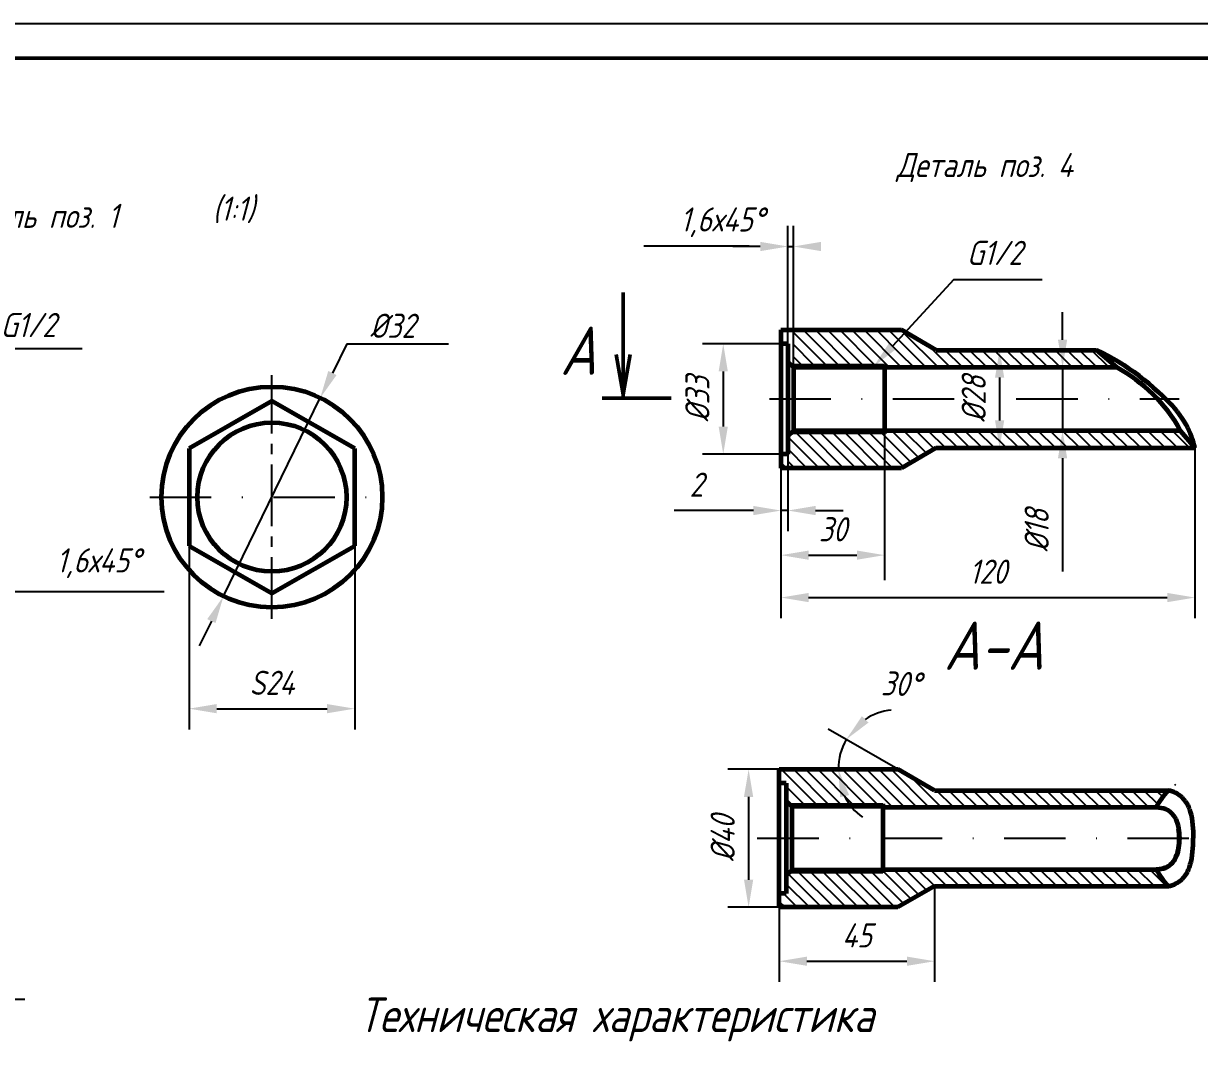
# Model space of a CAD drawing. Header units: inches. Extents: x 5120 to 5750, y -3370 to -3068.
# Drawn here: x 5362.7 to 5533.1, y -3215.3 to -3067.7 of the extents above; entities that cross this region are included whole.
import ezdxf

# ---------------------------------------------------------------- set-up
doc = ezdxf.new("R2010")
doc.units = ezdxf.units.IN
doc.header["$LTSCALE"] = 0.7
doc.header["$MEASUREMENT"] = 0
doc.linetypes.add('CENTER2_per1_scale0.671916', pattern=[32, 12.8, -2.133333333333333, 2.133333333333333, -2.133333333333333, 12.8])
doc.linetypes.add('DASHDOT', pattern=[25.4, 12.7, -6.35, 0, -6.35])
doc.styles.get("Standard").update_dxf_attribs({"font": 'romand.shx', "width": 0.8, "oblique": 15, "height": 3.5})
doc.dimstyles.get("Standard").update_dxf_attribs({"dimtxt": 3.5, "dimasz": 4, "dimexe": 3, "dimexo": 0, "dimgap": 2, "dimtad": 1, "dimdsep": 46, "dimtxsty": 'Standard', "dimcen": 0.09, "dimaunit": 1, "dimadec": 3, "dimazin": 0, "dimtfac": 1, "dimtmove": 0, "dimatfit": 3, "dimfxl": 0.18, "dimtolj": 1, "dimtzin": 0, "dimlwd": 25, "dimlwe": 25, "dimarcsym": 0})
pattern_1 = [(135, (-0.2498199512174324, -6.490113028736232), (-0.8838834764831844, -0.8838834764831843), [])]
pattern_2 = [(135, (0, 0), (-0.8838834764831844, -0.8838834764831843), [])]

# ---------------------------------------------------------------- blocks, each defined once
blk = doc.blocks.new('*D178')
at = {"color": 0, "lineweight": 25, "transparency": 16777216}
for p, q in [((5354.522550851855, -3125.872015975729), (5354.522550851855, -3153.036496593097)), ((5356.022550851855, -3127.372015975729), (5356.022550851855, -3153.036496593097)), ((5350.522550851855, -3150.036496593097), (5346.522550851855, -3150.036496593097)), ((5354.522550851855, -3150.036496593097), (5356.022550851855, -3150.036496593097)), ((5360.022550851855, -3150.036496593097), (5383.093706358697, -3150.036496593097))]:
    blk.add_line(p, q, dxfattribs=at)
for points in [[(5350.522550851855, -3149.36982992643), (5350.522550851855, -3150.703163259763), (5354.522550851855, -3150.036496593097)], [(5360.022550851855, -3149.36982992643), (5360.022550851855, -3150.703163259763), (5356.022550851855, -3150.036496593097)]]:
    blk.add_solid(points, dxfattribs=at)
at = {"layer": 'DEFPOINTS', "color": 0, "lineweight": 25, "transparency": 16777216}
for p in [(5354.522550851855, -3125.872015975729), (5356.022550851855, -3127.372015975729), (5356.022550851855, -3150.036496593097)]:
    blk.add_point(p, dxfattribs=at)
at = {"color": 0, "lineweight": 25, "transparency": 16777216, "insert": (5373.558128605277, -3145.953163259763), "char_height": 3.5, "attachment_point": 5}
blk.add_mtext('\\A1;1,6х45%%D', dxfattribs=at)
blk = doc.blocks.new('*D179')
at = {"color": 0, "lineweight": 25, "transparency": 16777216}
for p, q in [((5386.692337767689, -3143.42654643494), (5386.692337767689, -3170.033181790701)), ((5410.692337767689, -3143.42654643494), (5410.692337767689, -3170.033181790701)), ((5390.692337767689, -3167.033181790701), (5406.692337767689, -3167.033181790701))]:
    blk.add_line(p, q, dxfattribs=at)
for points in [[(5390.692337767689, -3166.366515124034), (5390.692337767689, -3167.699848457367), (5386.692337767689, -3167.033181790701)], [(5406.692337767689, -3166.366515124034), (5406.692337767689, -3167.699848457367), (5410.692337767689, -3167.033181790701)]]:
    blk.add_solid(points, dxfattribs=at)
at = {"layer": 'DEFPOINTS', "color": 0, "lineweight": 25, "transparency": 16777216}
for p in [(5386.692337767689, -3143.42654643494), (5410.692337767689, -3143.42654643494), (5410.692337767689, -3167.033181790701)]:
    blk.add_point(p, dxfattribs=at)
at = {"color": 0, "lineweight": 25, "transparency": 16777216, "insert": (5398.692337767689, -3163.283181790701), "char_height": 3.5, "attachment_point": 5}
blk.add_mtext('\\A1;S24', dxfattribs=at)
blk = doc.blocks.new('*D180')
at = {"color": 0, "lineweight": 25, "transparency": 16777216}
for p, q in [((5472.451645824682, -3114.157856986013), (5461.086837303678, -3114.157856986013)), ((5464.086837303678, -3118.157856986013), (5464.086837303678, -3126.157856986013)), ((5472.451645824682, -3130.157856986013), (5461.086837303678, -3130.157856986013))]:
    blk.add_line(p, q, dxfattribs=at)
for points in [[(5463.420170637011, -3118.157856986013), (5464.753503970345, -3118.157856986013), (5464.086837303678, -3114.157856986013)], [(5463.420170637011, -3126.157856986013), (5464.753503970345, -3126.157856986013), (5464.086837303678, -3130.157856986013)]]:
    blk.add_solid(points, dxfattribs=at)
at = {"layer": 'DEFPOINTS', "color": 0, "lineweight": 25, "transparency": 16777216}
for p in [(5472.451645824682, -3114.157856986013), (5464.086837303678, -3130.157856986013), (5472.451645824682, -3130.157856986013)]:
    blk.add_point(p, dxfattribs=at)
at = {"color": 0, "lineweight": 25, "transparency": 16777216, "insert": (5460.336837303679, -3122.157856986013), "char_height": 3.5, "attachment_point": 5, "rotation": 90}
blk.add_mtext('\\A1;%%C33', dxfattribs=at)
blk = doc.blocks.new('*D181')
at = {"color": 0, "lineweight": 25, "transparency": 16777216}
for p, q in [((5472.451645824682, -3132.157856986013), (5472.451645824682, -3141.322376277428)), ((5473.451645824681, -3132.157856986013), (5473.451645824681, -3141.322376277428)), ((5468.451645824682, -3138.322376277428), (5456.959123112794, -3138.322376277428)), ((5473.451645824681, -3138.322376277428), (5472.451645824682, -3138.322376277428)), ((5477.451645824681, -3138.322376277428), (5481.451645824681, -3138.322376277428))]:
    blk.add_line(p, q, dxfattribs=at)
for points in [[(5468.451645824682, -3137.655709610762), (5468.451645824682, -3138.989042944095), (5472.451645824682, -3138.322376277428)], [(5477.451645824681, -3137.655709610762), (5477.451645824681, -3138.989042944095), (5473.451645824681, -3138.322376277428)]]:
    blk.add_solid(points, dxfattribs=at)
at = {"layer": 'DEFPOINTS', "color": 0, "lineweight": 25, "transparency": 16777216}
for p in [(5472.451645824682, -3132.157856986013), (5473.451645824681, -3132.157856986013), (5473.451645824681, -3138.322376277428)]:
    blk.add_point(p, dxfattribs=at)
at = {"color": 0, "lineweight": 25, "transparency": 16777216, "insert": (5460.205384468739, -3134.572376277428), "char_height": 3.5, "attachment_point": 5}
blk.add_mtext('\\A1;2', dxfattribs=at)
blk = doc.blocks.new('*D182')
at = {"color": 0, "lineweight": 25, "transparency": 16777216}
for p, q in [((5487.451645824681, -3127.157856986013), (5487.451645824681, -3147.786955367886)), ((5472.451645824682, -3130.157856986013), (5472.451645824682, -3147.786955367886)), ((5476.451645824682, -3144.786955367886), (5483.451645824681, -3144.786955367886))]:
    blk.add_line(p, q, dxfattribs=at)
for points in [[(5476.451645824682, -3144.120288701219), (5476.451645824682, -3145.453622034552), (5472.451645824682, -3144.786955367886)], [(5483.451645824681, -3144.120288701219), (5483.451645824681, -3145.453622034552), (5487.451645824681, -3144.786955367886)]]:
    blk.add_solid(points, dxfattribs=at)
at = {"layer": 'DEFPOINTS', "color": 0, "lineweight": 25, "transparency": 16777216}
for p in [(5487.451645824681, -3127.157856986013), (5472.451645824682, -3130.157856986013), (5487.451645824681, -3144.786955367886)]:
    blk.add_point(p, dxfattribs=at)
at = {"color": 0, "lineweight": 25, "transparency": 16777216, "insert": (5479.951645824682, -3141.036955367886), "char_height": 3.5, "attachment_point": 5}
blk.add_mtext('\\A1;30', dxfattribs=at)
blk = doc.blocks.new('*D185')
at = {"color": 0, "lineweight": 25, "transparency": 16777216}
for p, q in [((5513.246393857536, -3113.563806394038), (5513.246393857536, -3109.563806394038)), ((5518.54413938054, -3117.563806394038), (5510.246393857536, -3117.563806394038)), ((5513.246393857536, -3117.563806394038), (5513.246393857536, -3126.75190757799)), ((5518.54413938054, -3126.75190757799), (5510.246393857536, -3126.75190757799)), ((5513.246393857536, -3130.75190757799), (5513.246393857536, -3147.155434523841))]:
    blk.add_line(p, q, dxfattribs=at)
for points in [[(5512.579727190869, -3113.563806394038), (5513.913060524203, -3113.563806394038), (5513.246393857536, -3117.563806394038)], [(5512.579727190869, -3130.75190757799), (5513.913060524203, -3130.75190757799), (5513.246393857536, -3126.75190757799)]]:
    blk.add_solid(points, dxfattribs=at)
at = {"layer": 'DEFPOINTS', "color": 0, "lineweight": 25, "transparency": 16777216}
for p in [(5513.246393857536, -3117.563806394038), (5518.54413938054, -3117.563806394038), (5518.54413938054, -3126.75190757799)]:
    blk.add_point(p, dxfattribs=at)
at = {"color": 0, "lineweight": 25, "transparency": 16777216, "insert": (5509.496393857537, -3141.220177401861), "char_height": 3.5, "attachment_point": 5, "rotation": 90}
blk.add_mtext('\\A1;%%C18', dxfattribs=at)
blk = doc.blocks.new('*D200')
at = {"color": 0, "lineweight": 25, "transparency": 16777216}
for p, q in [((5494.701825873463, -3192.75629140366), (5494.701825873463, -3206.631845033112)), ((5472.201825873464, -3195.820476917055), (5472.201825873464, -3206.631845033112)), ((5476.201825873464, -3203.631845033112), (5490.701825873463, -3203.631845033112))]:
    blk.add_line(p, q, dxfattribs=at)
for points in [[(5476.201825873464, -3202.965178366445), (5476.201825873464, -3204.298511699778), (5472.201825873464, -3203.631845033112)], [(5490.701825873463, -3202.965178366445), (5490.701825873463, -3204.298511699778), (5494.701825873463, -3203.631845033112)]]:
    blk.add_solid(points, dxfattribs=at)
at = {"layer": 'DEFPOINTS', "color": 0, "lineweight": 25, "transparency": 16777216}
for p in [(5494.701825873463, -3192.75629140366), (5472.201825873464, -3195.820476917055), (5494.701825873463, -3203.631845033112)]:
    blk.add_point(p, dxfattribs=at)
at = {"color": 0, "lineweight": 25, "transparency": 16777216, "insert": (5483.451825873464, -3199.881845033112), "char_height": 3.5, "attachment_point": 5}
blk.add_mtext('\\A1;45', dxfattribs=at)
blk = doc.blocks.new('*D201')
at = {"color": 0, "lineweight": 25, "transparency": 16777216}
blk.add_line((5489.397633801484, -3175.820476917054), (5479.308732244604, -3169.995646887362), dxfattribs=at)
for start, end in [(96.52366724334854, 123.2618336216749), (150.0000000000012, 180.0000000000048), (206.7381663783311, 233.4763327566575)]:
    blk.add_arc((5489.397633801484, -3175.820476917054), 8.649660059383697, start, end, dxfattribs=at)
for points in [[(5485.138220071744, -3169.04566251725), (5484.168959648152, -3168.130068715919), (5481.906808455958, -3171.495646887362)], [(5481.024265056021, -3179.866228708044), (5482.321466106399, -3179.557931428341), (5480.7479737421, -3175.820476917055)]]:
    blk.add_solid(points, dxfattribs=at)
at = {"layer": 'DEFPOINTS', "color": 0, "lineweight": 25, "transparency": 16777216}
for p in [(5480.879381514083, -3174.318479210304), (5472.201825873464, -3175.820476917056), (5489.397633801484, -3175.820476917054), (5489.397633801484, -3175.820476917054), (5494.701825873463, -3178.882853637645)]:
    blk.add_point(p, dxfattribs=at)
at = {"color": 0, "lineweight": 25, "transparency": 16777216, "insert": (5489.818771516594, -3163.427970608273), "char_height": 3.5, "attachment_point": 5, "rotation": 358.0536518773639}
blk.add_mtext('\\A1;30%%D', dxfattribs=at)
blk = doc.blocks.new('*D202')
at = {"color": 0, "lineweight": 25, "transparency": 16777216}
for p, q in [((5472.201825873464, -3175.820476917055), (5464.756429320984, -3175.820476917055)), ((5467.756429320984, -3179.820476917055), (5467.756429320984, -3191.820476917055)), ((5472.201825873464, -3195.820476917055), (5464.756429320984, -3195.820476917055))]:
    blk.add_line(p, q, dxfattribs=at)
for points in [[(5467.089762654317, -3179.820476917055), (5468.423095987651, -3179.820476917055), (5467.756429320984, -3175.820476917055)], [(5467.089762654317, -3191.820476917055), (5468.423095987651, -3191.820476917055), (5467.756429320984, -3195.820476917055)]]:
    blk.add_solid(points, dxfattribs=at)
at = {"layer": 'DEFPOINTS', "color": 0, "lineweight": 25, "transparency": 16777216}
for p in [(5472.201825873464, -3175.820476917055), (5467.756429320984, -3195.820476917055), (5472.201825873464, -3195.820476917055)]:
    blk.add_point(p, dxfattribs=at)
at = {"color": 0, "lineweight": 25, "transparency": 16777216, "insert": (5464.006429320985, -3185.820476917054), "char_height": 3.5, "attachment_point": 5, "rotation": 90}
blk.add_mtext('\\A1;%%C40', dxfattribs=at)
blk = doc.blocks.new('*D203')
at = {"color": 0, "lineweight": 25, "transparency": 16777216}
for p, q in [((5532.418301678827, -3129.251907577989), (5532.418301678827, -3153.931710704171)), ((5472.451645824681, -3132.157856986013), (5472.451645824681, -3153.931710704171)), ((5476.451645824681, -3150.931710704171), (5528.418301678827, -3150.931710704171))]:
    blk.add_line(p, q, dxfattribs=at)
for points in [[(5476.451645824681, -3150.265044037504), (5476.451645824681, -3151.598377370837), (5472.451645824681, -3150.931710704171)], [(5528.418301678827, -3150.265044037504), (5528.418301678827, -3151.598377370837), (5532.418301678827, -3150.931710704171)]]:
    blk.add_solid(points, dxfattribs=at)
at = {"layer": 'DEFPOINTS', "color": 0, "lineweight": 25, "transparency": 16777216}
for p in [(5532.418301678827, -3129.251907577989), (5472.451645824681, -3132.157856986013), (5532.418301678827, -3150.931710704171)]:
    blk.add_point(p, dxfattribs=at)
at = {"color": 0, "lineweight": 25, "transparency": 16777216, "insert": (5502.434973751753, -3147.181710704171), "char_height": 3.5, "attachment_point": 5}
blk.add_mtext('\\A1;120', dxfattribs=at)

msp = doc.modelspace()

# ---------------------------------------------------------------- hatches: boundary and pattern name
at = {"lineweight": 25}
h = msp.add_hatch(dxfattribs=at)
h.set_pattern_fill('ANSI31', color=256, scale=10, angle=90)
h.set_pattern_definition(pattern_2)
h.paths.add_polyline_path([(5472.451645824681, -3132.157856986013), (5472.451645824681, -3112.157856986013), (5473.451645824681, -3112.157856986013), (5473.451645824681, -3100.060248938418), (5474.251645824682, -3100.060248938418), (5474.251645824682, -3112.157856986013), (5489.918393805755, -3112.157856986012), (5494.95164582468, -3115.063806394037), (5518.174208197596, -3115.063806394038, -0.08331705076529122), (5528.180128998302, -3122.157856986013), (5526.997304155444, -3122.157856986013, -0.06059633725839381), (5530.353680055764, -3126.75190757799), (5532.451645824681, -3129.251907577989), (5494.95164582468, -3129.25190757799), (5489.918393805755, -3132.157856986014)], flags=17)
h.paths.add_polyline_path([(5487.451645824681, -3127.157856986013), (5473.845696416657, -3127.157856986013), (5473.45164582468, -3127.551907577991), (5473.451645824681, -3116.763806394038), (5473.845696416657, -3117.157856986013), (5487.451645824681, -3117.157856986013)], flags=0)
h.paths.add_polyline_path([(5472.451645824681, -3132.157856986013), (5472.451645824681, -3112.157856986013), (5473.451645824681, -3112.157856986013), (5473.451645824681, -3100.060248938418), (5474.251645824682, -3100.060248938418), (5474.251645824682, -3112.157856986013), (5489.052368401974, -3112.157856986013), (5489.918393805755, -3112.157856986012), (5494.95164582468, -3115.063806394037), (5518.174208197596, -3115.063806394038, -0.08331705076529128), (5528.180128998302, -3122.157856986013), (5526.997304155444, -3122.157856986013, -0.06059633725839381), (5530.353680055764, -3126.75190757799), (5532.451645824681, -3129.251907577989), (5494.95164582468, -3129.25190757799), (5489.918393805755, -3132.157856986014)], flags=17)
h.paths.add_polyline_path([(5487.451645824681, -3127.157856986013), (5473.845696416657, -3127.157856986013), (5473.45164582468, -3127.551907577991), (5473.45164582468, -3130.157856986013), (5473.45164582468, -3132.157856986013), (5487.451645824681, -3132.157856986014)], flags=0)
h.paths.add_polyline_path([(5502.971837973591, -3127.194580772457), (5502.971837973591, -3118.244580772458), (5497.781467777586, -3116.853825270019), (5497.781467777586, -3125.803825270019)], flags=8)
h = msp.add_hatch(dxfattribs=at)
h.set_pattern_fill('ANSI31', color=256, scale=10, angle=90)
h.set_pattern_definition(pattern_2)
h.paths.add_polyline_path([(5489.778951644661, -3112.157856986012), (5474.251645824682, -3112.157856986013), (5474.251645824682, -3117.157856986013), (5487.451645824681, -3117.157856986013), (5487.451645824681, -3117.563806394038), (5489.778951644661, -3117.563806394038)])
h = msp.add_hatch(dxfattribs=at)
h.set_pattern_fill('ANSI31', color=256, scale=10, angle=90)
h.set_pattern_definition(pattern_2)
h.paths.add_polyline_path([(5518.174208197596, -3115.063806394038), (5501.126652875588, -3115.063806394038), (5494.95164582468, -3115.063806394037), (5490.465068720627, -3112.473479895272), (5489.778951644661, -3113.217247514872), (5489.778951644661, -3117.563806394038), (5521.063815113054, -3117.563806394039)])
h = msp.add_hatch(dxfattribs=at)
h.set_pattern_fill('ANSI31', color=256, scale=10, angle=90)
h.set_pattern_definition(pattern_2)
h.paths.add_polyline_path([(5487.451645824681, -3127.157856986013), (5473.845696416657, -3127.157856986013), (5473.45164582468, -3127.551907577991), (5473.45164582468, -3130.157856986013), (5473.45164582468, -3132.157856986013), (5487.451645824681, -3132.157856986014)])
h = msp.add_hatch(dxfattribs=at)
h.set_pattern_fill('ANSI31', color=256, scale=10, angle=90)
h.set_pattern_definition(pattern_2)
h.paths.add_polyline_path([(5489.778951644661, -3126.75190757799), (5487.451645824681, -3126.75190757799), (5487.451645824681, -3127.157856986013), (5487.451645824681, -3132.157856986014), (5489.778951644661, -3132.157856986014)])
h = msp.add_hatch(dxfattribs=at)
h.set_pattern_fill('ANSI31', color=256, scale=10, angle=90)
h.set_pattern_definition(pattern_2)
h.paths.add_polyline_path([(5530.24233009069, -3126.75190757799), (5489.778951644661, -3126.75190757799), (5489.778951644661, -3132.157856986014), (5489.918393805755, -3132.157856986014), (5494.95164582468, -3129.25190757799), (5530.24233009069, -3129.251907577989)])
h = msp.add_hatch(dxfattribs=at)
h.set_pattern_fill('ANSI31', color=256, scale=10, angle=90)
h.set_pattern_definition(pattern_2)
h.paths.add_polyline_path([(5530.353680055764, -3126.75190757799), (5530.24233009069, -3126.75190757799), (5530.24233009069, -3129.251907577989), (5532.415462573873, -3129.251907577989, 0.001008989051396344), (5532.399784007245, -3129.190107454504)])
h = msp.add_hatch(dxfattribs=at)
h.set_pattern_fill('ANSI31', color=256, scale=10, angle=90)
h.set_pattern_definition(pattern_1)
edge = h.paths.add_edge_path()
edge.add_ellipse((5543.696865542957, -3185.820476917056), major_axis=(18.03122292025699, 3.202988615714906e-14), ratio=0.7071067811865465, start_angle=147.0349523812003, end_angle=159.3326835064873, ccw=False)
edge.add_line((5528.56862154486, -3178.882853637645), (5494.701825873462, -3178.882853637644))
edge.add_line((5494.701825873462, -3178.882853637644), (5489.397633801483, -3175.820476917054))
edge.add_line((5489.397633801483, -3175.820476917054), (5472.201825873464, -3175.820476917055))
edge.add_line((5472.201825873464, -3175.820476917055), (5472.201825873464, -3177.820476917055))
edge.add_line((5472.201825873464, -3177.820476917055), (5473.201825873464, -3177.820476917055))
edge.add_line((5473.201825873464, -3177.820476917055), (5473.201825873464, -3180.426426325079))
edge.add_line((5473.201825873464, -3180.426426325079), (5473.595876465441, -3180.820476917055))
edge.add_line((5473.595876465441, -3180.820476917055), (5487.201825873464, -3180.820476917055))
edge.add_line((5487.201825873464, -3180.820476917055), (5487.201825873464, -3181.320476917056))
edge.add_line((5487.201825873464, -3181.320476917056), (5526.826032724154, -3181.320476917055))
h = msp.add_hatch(dxfattribs=at)
h.set_pattern_fill('ANSI31', color=256, scale=10, angle=90)
h.set_pattern_definition(pattern_1)
edge = h.paths.add_edge_path()
edge.add_line((5473.595876465441, -3190.820476917055), (5473.201825873463, -3191.214527509032))
edge.add_line((5473.201825873463, -3191.214527509032), (5473.201825873463, -3193.820476917055))
edge.add_line((5473.201825873463, -3193.820476917055), (5472.201825873464, -3193.820476917055))
edge.add_line((5472.201825873464, -3193.820476917055), (5472.201825873464, -3195.820476917055))
edge.add_line((5472.201825873464, -3195.820476917055), (5489.394500880447, -3195.820476917056))
edge.add_line((5489.394500880447, -3195.820476917056), (5494.701825873463, -3192.75629140366))
edge.add_line((5494.701825873463, -3192.75629140366), (5528.566962872315, -3192.75629140366))
edge.add_ellipse((5543.696865542957, -3185.820476917118), major_axis=(18.03122292025699, 5.635460430183489e-10), ratio=0.7071067811865465, start_angle=200.6673164935126, end_angle=212.9553600622253, ccw=False)
edge.add_ellipse((5543.696865542957, -3185.820476917056), major_axis=(18.03122292025699, 3.202988615714906e-14), ratio=0.7071067811865465, start_angle=200.6673164935127, end_angle=210.6507699401287)
edge.add_ellipse((5543.696865542957, -3185.820476917118), major_axis=(18.03122292025699, 5.635460430183489e-10), ratio=0.7071067811865465, start_angle=200.6673164935126, end_angle=212.9553600622253, ccw=False)
edge.add_ellipse((5543.696865542957, -3185.820476917056), major_axis=(18.03122292025699, 3.202988615714906e-14), ratio=0.7071067811865465, start_angle=200.6673164935127, end_angle=210.6507699401287)
edge.add_ellipse((5543.696865542957, -3185.820476917118), major_axis=(18.03122292025699, 5.635460430183489e-10), ratio=0.7071067811865465, start_angle=200.6673164935126, end_angle=212.9553600622253, ccw=False)
edge.add_ellipse((5543.696865542957, -3185.820476917056), major_axis=(18.03122292025699, 3.202988615714906e-14), ratio=0.7071067811865465, start_angle=200.6673164935127, end_angle=210.6507699401287, ccw=False)
edge.add_ellipse((5543.696865542957, -3185.820476917118), major_axis=(18.03122292025699, 5.635460430183489e-10), ratio=0.7071067811865465, start_angle=200.6673164935127, end_angle=212.9553600622253)
edge.add_line((5526.826032723955, -3190.320476917055), (5487.201825873464, -3190.320476917056))
edge.add_line((5487.201825873464, -3190.320476917056), (5487.201825873464, -3190.820476917055))
edge.add_line((5487.201825873464, -3190.820476917055), (5473.595876465441, -3190.820476917055))

# ---------------------------------------------------------------- linework, layer by layer
at = {"linetype": 'Continuous', "lineweight": 25}
msp.add_line((5120.44618006858, -3067.746559326897), (5750.446180068639, -3067.746559326898), dxfattribs=at)
at = {"linetype": 'Continuous', "lineweight": 50}
for p, q in [((5140.446180068639, -3072.746559326868), (5745.446180068639, -3072.746559326898)), ((5449.577694706752, -3121.829156444643), (5449.577694706751, -3106.729156444642)), ((5449.577694706752, -3121.529156444643), (5448.577694706751, -3115.729156444642)), ((5449.577694706751, -3121.529156444642), (5450.577694706751, -3115.729156444642)), ((5446.528694706752, -3122.029156444643), (5456.528694706753, -3122.029156444642))]:
    msp.add_line(p, q, dxfattribs=at)
at = {"lineweight": 25}
for p, q in [((5473.451645824681, -3114.157856986013), (5473.451645824681, -3097.060248938418)), ((5474.251645824682, -3117.563806394038), (5474.251645824682, -3097.060248938418)), ((5452.581720306462, -3099.963507442451), (5467.858599402985, -3099.963507442451)), ((5469.451645824681, -3100.060248938418), (5465.451645824681, -3100.060248938418)), ((5473.451645824681, -3100.060248938418), (5474.251645824682, -3100.060248938418)), ((5497.485429040714, -3104.863238338964), (5488.604151795166, -3114.490759162044)), ((5497.485429040714, -3104.863238338964), (5510.307546995869, -3104.863238338964)), ((5409.528275935626, -3114.155859329723), (5407.460018615166, -3118.396260843969)), ((5409.528275935627, -3114.155859329723), (5424.265533122954, -3114.155859329723)), ((5358.055788522784, -3114.86226633141), (5371.224056727246, -3114.862266331411)), ((5518.174208197596, -3115.063806394038), (5501.126652875588, -3115.063806394038)), ((5504.126652875588, -3119.063806394038), (5504.126652875588, -3125.251907577989)), ((5391.678193089709, -3150.752620081128), (5405.70648244567, -3121.99141187032)), ((5518.968021819364, -3129.251907577989), (5501.126652875588, -3129.251907577989)), ((5389.924656920213, -3154.347771107479), (5388.171120750718, -3157.94292213383)), ((5350.081764616325, -3209.135705721914), (5362.90388257148, -3209.135705721914))]:
    msp.add_line(p, q, dxfattribs=at)
at = {"color": 7, "linetype": 'Continuous'}
for p, q in [((5472.451645824681, -3114.157856986013), (5472.451645824681, -3112.157856986013)), ((5472.451645824681, -3112.157856986013), (5472.451645824681, -3132.157856986013)), ((5472.451645824681, -3112.157856986013), (5489.052368401974, -3112.157856986013)), ((5472.45164582468, -3112.157856986013), (5472.451645824682, -3132.157856986013)), ((5472.451645824681, -3114.157856986013), (5472.451645824681, -3112.157856986013)), ((5472.451645824681, -3112.157856986013), (5472.451645824681, -3132.157856986013)), ((5472.451645824681, -3132.157856986013), (5472.451645824681, -3112.157856986013)), ((5473.451645824681, -3114.157856986013), (5472.451645824681, -3114.157856986013)), ((5473.451645824681, -3114.157856986013), (5473.451645824681, -3116.763806394038)), ((5473.451645824681, -3114.157856986013), (5473.451645824681, -3127.157856986013)), ((5473.451645824681, -3114.157856986013), (5473.451645824681, -3127.55190757799)), ((5473.451645824681, -3114.157856986013), (5473.451645824681, -3116.763806394038)), ((5473.451645824681, -3114.157856986013), (5473.451645824681, -3127.157856986013)), ((5474.251645824682, -3117.563806394038), (5473.451645824681, -3116.763806394038)), ((5473.451645824681, -3117.157856986013), (5487.451645824681, -3117.157856986013)), ((5473.451645824681, -3117.157856986013), (5487.451645824681, -3117.157856986013)), ((5474.251645824681, -3117.563806394037), (5521.063815113055, -3117.563806394039)), ((5474.251645824682, -3117.563806394038), (5475.219596705402, -3117.563806394038)), ((5475.295696416658, -3117.563806394038), (5474.251645824682, -3117.563806394038)), ((5474.251645824682, -3117.563806394038), (5474.251645824682, -3126.75190757799)), ((5474.251645824682, -3117.563806394038), (5475.219596705402, -3117.563806394038)), ((5484.607595232706, -3117.563806394038), (5475.219596705402, -3117.563806394038)), ((5484.607595232706, -3117.563806394038), (5475.219596705402, -3117.563806394038)), ((5487.451645824681, -3117.563806394038), (5484.607595232706, -3117.563806394038)), ((5486.451645824681, -3117.563806394038), (5487.451645824681, -3117.563806394038)), ((5486.451645824681, -3117.563806394038), (5487.451645824681, -3117.563806394038)), ((5487.451645824681, -3117.157856986013), (5487.451645824681, -3127.157856986013)), ((5398.692337767689, -3122.452015975724), (5386.692337767689, -3129.317485516509)), ((5410.692337767689, -3129.317485516509), (5398.692337767689, -3122.452015975724)), ((5527.630574740642, -3122.936261030263), (5528.251700985486, -3123.649670884604)), ((5528.251700985486, -3123.649670884604), (5528.827045419233, -3124.380750609918)), ((5528.827045419233, -3124.380750609918), (5529.236393851566, -3124.954683835068)), ((5472.451645824681, -3132.157856986013), (5472.451645824681, -3127.207856986014)), ((5473.451645824681, -3127.55190757799), (5474.251645824682, -3126.75190757799)), ((5487.451645824681, -3127.157856986013), (5473.451645824681, -3127.157856986013)), ((5487.451645824681, -3127.157856986013), (5473.451645824681, -3127.157856986013)), ((5473.451645824681, -3130.157856986013), (5473.451645824681, -3127.55190757799)), ((5473.451645824681, -3130.157856986013), (5473.451645824681, -3127.55190757799)), ((5484.607595232706, -3126.75190757799), (5474.251645824682, -3126.75190757799)), ((5487.451645824681, -3126.75190757799), (5484.607595232706, -3126.75190757799)), ((5487.451645824681, -3126.75190757799), (5484.607595232706, -3126.75190757799)), ((5486.451645824681, -3126.75190757799), (5487.451645824681, -3126.75190757799)), ((5486.451645824681, -3126.75190757799), (5487.451645824681, -3126.75190757799)), ((5518.54413938054, -3126.75190757799), (5487.451645824681, -3126.75190757799)), ((5531.725783073211, -3127.146839163796), (5531.957325447547, -3127.740739779829)), ((5531.957325447547, -3127.740739779829), (5532.047367571532, -3127.997690188563)), ((5532.047367571532, -3127.997690188563), (5532.119711837376, -3128.217519064121)), ((5386.692337767689, -3129.317485516509), (5386.692337767689, -3143.42654643494)), ((5410.692337767689, -3143.42654643494), (5410.692337767689, -3129.317485516509)), ((5532.119711837376, -3128.217519064121), (5532.213851129194, -3128.524847148525)), ((5532.213851129194, -3128.524847148525), (5532.258622594627, -3128.680963333011)), ((5532.258622594627, -3128.680963333011), (5532.418301678827, -3129.251907577989)), ((5473.451645824681, -3130.157856986013), (5472.451645824681, -3130.157856986013)), ((5472.451645824681, -3130.157856986013), (5472.451645824681, -3132.157856986013)), ((5472.451645824681, -3130.157856986013), (5472.451645824681, -3132.157856986013)), ((5489.052368401975, -3132.157856986014), (5472.451645824681, -3132.157856986013)), ((5386.692337767689, -3143.42654643494), (5398.692337767689, -3150.292015975724)), ((5398.692337767689, -3150.292015975724), (5410.692337767689, -3143.42654643494)), ((5473.201825873464, -3177.820476917055), (5472.201825873464, -3177.820476917055)), ((5473.201825873464, -3177.820476917055), (5473.201825873464, -3180.426426325079)), ((5473.201825873464, -3177.820476917055), (5473.201825873464, -3190.820476917055)), ((5473.201825873464, -3177.820476917055), (5473.201825873464, -3191.214527509032)), ((5473.201825873464, -3177.820476917055), (5473.201825873464, -3180.426426325079)), ((5473.201825873464, -3177.820476917055), (5473.201825873464, -3190.820476917055)), ((5474.001825873465, -3181.22642632508), (5473.201825873464, -3180.426426325079)), ((5473.595876465441, -3180.820476917055), (5487.201825873464, -3180.820476917055)), ((5473.595876465441, -3180.820476917055), (5487.201825873464, -3180.820476917055)), ((5487.201825873464, -3180.820476917055), (5487.201825873464, -3190.820476917055)), ((5474.001825873465, -3181.22642632508), (5474.969776754186, -3181.22642632508)), ((5475.045876465441, -3181.22642632508), (5474.001825873465, -3181.22642632508)), ((5474.001825873465, -3181.22642632508), (5474.001825873465, -3190.414527509031)), ((5474.001825873465, -3181.22642632508), (5474.969776754186, -3181.22642632508)), ((5487.201825873464, -3181.22642632508), (5484.357775281489, -3181.22642632508)), ((5486.201825873464, -3181.22642632508), (5487.201825873464, -3181.22642632508)), ((5486.201825873464, -3181.22642632508), (5487.201825873464, -3181.22642632508)), ((5473.201825873464, -3191.214527509032), (5474.001825873465, -3190.414527509031)), ((5487.201825873464, -3190.820476917055), (5473.595876465442, -3190.820476917055)), ((5487.201825873464, -3190.820476917055), (5473.595876465442, -3190.820476917055)), ((5484.357775281489, -3190.414527509031), (5474.001825873465, -3190.414527509031)), ((5487.201825873464, -3190.414527509031), (5484.357775281489, -3190.414527509031)), ((5486.201825873464, -3190.414527509031), (5487.201825873464, -3190.414527509031)), ((5486.201825873464, -3190.414527509031), (5487.201825873464, -3190.414527509031)), ((5473.201825873464, -3193.820476917055), (5473.201825873464, -3191.214527509032)), ((5473.201825873464, -3193.820476917055), (5473.201825873464, -3191.214527509032)), ((5473.201825873464, -3193.820476917055), (5472.201825873464, -3193.820476917055))]:
    msp.add_line(p, q, dxfattribs=at)
at = {"color": 7, "linetype": 'Continuous', "lineweight": 60}
for p, q in [((5472.451645824681, -3112.157856986013), (5489.918393805757, -3112.157856986012)), ((5472.451645824682, -3112.157856986013), (5472.451645824681, -3132.157856986013)), ((5473.451645824681, -3114.157856986013), (5472.451645824681, -3114.157856986013)), ((5473.451645824681, -3114.157856986013), (5473.45164582468, -3130.157856986013)), ((5494.951645824681, -3115.063806394037), (5518.174208197597, -3115.063806394038)), ((5474.251645824682, -3117.563806394038), (5473.451645824681, -3116.763806394038)), ((5474.251645824681, -3117.563806394037), (5521.063815113055, -3117.563806394039)), ((5475.295696416658, -3117.563806394038), (5474.251645824682, -3117.563806394038)), ((5474.251645824682, -3117.563806394038), (5474.251645824682, -3126.75190757799)), ((5487.451645824681, -3117.563806394038), (5484.607595232706, -3117.563806394038)), ((5487.451645824681, -3117.157856986013), (5487.451645824681, -3127.157856986013)), ((5398.692337767689, -3122.452015975724), (5386.692337767689, -3129.317485516509)), ((5410.692337767689, -3129.317485516509), (5398.692337767689, -3122.452015975724)), ((5528.978500635996, -3122.927514383983), (5529.484367452778, -3123.5096573832)), ((5529.484367452778, -3123.5096573832), (5529.853830184906, -3123.96979743498)), ((5529.853830184906, -3123.96979743498), (5530.201330008987, -3124.435783895584)), ((5530.201330008987, -3124.435783895584), (5530.532137602779, -3124.916535649025)), ((5530.532137602779, -3124.916535649025), (5530.834319802729, -3125.394750975299)), ((5530.834319802729, -3125.394750975299), (5531.099659686146, -3125.85370862578)), ((5531.099659686146, -3125.85370862578), (5531.334654574075, -3126.298198000903)), ((5531.334654574075, -3126.298198000903), (5531.546301110726, -3126.737651840177)), ((5473.451645824681, -3127.55190757799), (5474.251645824682, -3126.75190757799)), ((5484.607595232706, -3126.75190757799), (5474.251645824682, -3126.75190757799)), ((5530.353680055763, -3126.75190757799), (5474.251645824681, -3126.75190757799)), ((5531.546301110726, -3126.737651840177), (5531.725783073211, -3127.146839163796)), ((5386.692337767689, -3129.317485516509), (5386.692337767689, -3143.42654643494)), ((5410.692337767689, -3143.42654643494), (5410.692337767689, -3129.317485516509)), ((5494.951645824681, -3129.25190757799), (5532.418301678827, -3129.251907577989)), ((5473.451645824681, -3130.157856986013), (5472.451645824681, -3130.157856986013)), ((5489.918393805756, -3132.157856986014), (5472.451645824681, -3132.157856986013)), ((5386.692337767689, -3143.42654643494), (5398.692337767689, -3150.292015975724)), ((5398.692337767689, -3150.292015975724), (5410.692337767689, -3143.42654643494)), ((5472.201825873464, -3175.820476917055), (5489.397633801483, -3175.820476917054)), ((5472.201825873464, -3195.820476917055), (5472.201825873464, -3175.820476917055)), ((5473.201825873464, -3177.820476917055), (5472.201825873464, -3177.820476917055)), ((5473.201825873464, -3177.820476917055), (5473.201825873463, -3193.820476917055)), ((5494.701825873463, -3178.882853637644), (5528.578623391778, -3178.882853637645)), ((5474.001825873465, -3181.22642632508), (5473.201825873464, -3180.426426325079)), ((5487.201825873464, -3180.820476917055), (5487.201825873464, -3190.820476917055)), ((5531.002273540194, -3180.446881465016), (5531.237268428124, -3180.777872309123)), ((5531.237268428124, -3180.777872309123), (5531.381954497941, -3181.033793612026)), ((5475.045876465441, -3181.22642632508), (5474.001825873465, -3181.22642632508)), ((5474.001825873465, -3181.22642632508), (5474.001825873465, -3190.414527509031)), ((5484.357775281489, -3181.22642632508), (5474.969776754186, -3181.22642632508)), ((5487.201825873464, -3181.22642632508), (5484.357775281489, -3181.22642632508)), ((5487.201825873464, -3181.320476917056), (5526.826032724154, -3181.320476917055)), ((5526.826032724153, -3181.320476917056), (5527.183746243287, -3181.335355921993)), ((5527.183746243287, -3181.335355921993), (5527.53318859469, -3181.381662210001)), ((5527.53318859469, -3181.381662210001), (5527.849975838573, -3181.455706980856)), ((5527.849975838573, -3181.455706980856), (5528.154314839534, -3181.561494912737)), ((5528.154314839534, -3181.561494912737), (5528.45077177394, -3181.704959379906)), ((5528.45077177394, -3181.704959379906), (5528.72965927328, -3181.886013642966)), ((5528.72965927328, -3181.886013642966), (5528.941521375176, -3182.062047834451)), ((5528.72965927328, -3181.886013642966), (5528.941521375176, -3182.06204783445)), ((5528.941521375176, -3182.062047834451), (5529.139007705614, -3182.264689512115)), ((5528.941521375176, -3182.06204783445), (5529.139007705614, -3182.264689512114)), ((5529.139007705614, -3182.264689512115), (5529.325678403523, -3182.50099222212)), ((5529.139007705614, -3182.264689512114), (5529.325678403523, -3182.50099222212)), ((5529.325678403523, -3182.50099222212), (5529.494924317956, -3182.765378176218)), ((5529.325678403523, -3182.50099222212), (5529.494924317956, -3182.765378176217)), ((5531.381954497941, -3181.033793612026), (5531.512301590035, -3181.310964376537)), ((5531.512301590035, -3181.310964376537), (5531.62839692726, -3181.607841189213)), ((5531.62839692726, -3181.607841189213), (5531.754020272683, -3182.004183807319)), ((5531.754020272683, -3182.004183807319), (5531.859939301596, -3182.427274633967)), ((5531.859939301596, -3182.427274633967), (5531.94998142558, -3182.888231595404)), ((5529.494924317956, -3182.765378176218), (5529.642254352448, -3183.049523052148)), ((5529.494924317956, -3182.765378176217), (5529.642254352448, -3183.049523052148)), ((5529.642254352448, -3183.049523052148), (5529.771647056839, -3183.358149864458)), ((5529.642254352448, -3183.049523052148), (5529.771647056839, -3183.358149864458)), ((5529.771647056839, -3183.358149864458), (5529.886447660913, -3183.702185657675)), ((5529.771647056839, -3183.358149864458), (5529.886447660913, -3183.702185657674)), ((5529.886447660913, -3183.702185657675), (5529.981430328127, -3184.067627469448)), ((5529.886447660913, -3183.702185657674), (5529.981430328127, -3184.067627469447)), ((5529.981430328127, -3184.067627469448), (5530.046825461975, -3184.394381626201)), ((5529.981430328127, -3184.067627469447), (5530.046825461975, -3184.3943816262)), ((5531.94998142558, -3182.888231595404), (5532.022325691424, -3183.370996623365)), ((5532.022325691424, -3183.370996623365), (5532.07609234374, -3183.846734916736)), ((5532.07609234374, -3183.846734916736), (5532.116464983242, -3184.335626554396)), ((5530.046825461975, -3184.394381626201), (5530.097846033637, -3184.732019146198)), ((5530.046825461975, -3184.3943816262), (5530.097846033637, -3184.732019146197)), ((5530.046825461977, -3184.394381626179), (5530.097846033638, -3184.732019146176)), ((5530.106838319179, -3184.804988213596), (5530.059899617598, -3184.471520874546)), ((5530.106838319179, -3184.804988213597), (5530.059899617598, -3184.471520874546)), ((5530.097846033637, -3184.732019146198), (5530.135515246388, -3185.089391815981)), ((5530.097846033637, -3184.732019146197), (5530.135515246388, -3185.089391815981)), ((5530.097846033638, -3184.732019146176), (5530.135515246388, -3185.08939181596)), ((5530.140056048054, -3185.145998895811), (5530.106838319178, -3184.804988213618)), ((5530.140056048055, -3185.145998895789), (5530.106838319179, -3184.804988213596)), ((5530.140056048055, -3185.14599889579), (5530.106838319179, -3184.804988213597)), ((5530.135515246388, -3185.089391815981), (5530.158095552752, -3185.452797076055)), ((5530.135515246388, -3185.089391815981), (5530.158095552752, -3185.452797076055)), ((5530.135515246388, -3185.08939181596), (5530.158095552752, -3185.452797076033)), ((5530.159245482226, -3185.482042750782), (5530.140056048054, -3185.145998895811)), ((5530.159245482226, -3185.48204275076), (5530.140056048055, -3185.145998895789)), ((5530.159245482226, -3185.48204275076), (5530.140056048055, -3185.14599889579)), ((5530.158095552752, -3185.452797076055), (5530.16564262266, -3185.820476917056)), ((5530.158095552752, -3185.452797076055), (5530.16564262266, -3185.820476917055)), ((5530.158095552752, -3185.452797076033), (5530.16564262266, -3185.820476917034)), ((5530.158095552752, -3186.188156758055), (5530.16564262266, -3185.820476917055)), ((5530.158095552751, -3186.188156758034), (5530.16564262266, -3185.820476917033)), ((5530.158095552751, -3186.188156758034), (5530.16564262266, -3185.820476917033)), ((5530.16564262266, -3185.820476917055), (5530.159245482226, -3185.482042750782)), ((5530.16564262266, -3185.820476917033), (5530.159245482226, -3185.48204275076)), ((5530.16564262266, -3185.820476917033), (5530.159245482226, -3185.48204275076)), ((5530.16564262266, -3185.820476917056), (5530.159245482226, -3186.158911083329)), ((5530.16564262266, -3185.820476917055), (5530.159245482226, -3186.158911083328)), ((5530.16564262266, -3185.820476917034), (5530.159245482225, -3186.158911083307)), ((5532.116464983242, -3184.335626554396), (5532.145036764015, -3184.848511472851)), ((5532.145036764015, -3184.848511472851), (5532.161236448675, -3185.368192095817)), ((5532.161236448675, -3185.368192095817), (5532.165642622655, -3185.820476917055)), ((5532.161236448675, -3186.272761738274), (5532.165642622655, -3185.820476917036)), ((5529.886447660913, -3187.938768176436), (5529.981430328127, -3187.573326364663)), ((5529.88644766091, -3187.938768176413), (5529.981430328125, -3187.57332636464)), ((5529.88644766091, -3187.938768176414), (5529.981430328125, -3187.573326364641)), ((5530.00105835598, -3187.483692537089), (5529.929100246693, -3187.786517092464)), ((5530.00105835598, -3187.483692537088), (5529.929100246693, -3187.786517092463)), ((5529.981430328127, -3187.573326364663), (5530.046825461975, -3187.24657220791)), ((5529.981430328125, -3187.57332636464), (5530.046825461973, -3187.246572207888)), ((5529.981430328125, -3187.573326364641), (5530.046825461973, -3187.246572207888)), ((5530.059899617596, -3187.169432959543), (5530.00105835598, -3187.483692537089)), ((5530.059899617596, -3187.169432959543), (5530.00105835598, -3187.483692537088)), ((5530.046825461975, -3187.24657220791), (5530.097846033637, -3186.908934687913)), ((5530.046825461973, -3187.246572207888), (5530.097846033636, -3186.908934687891)), ((5530.046825461973, -3187.246572207888), (5530.097846033636, -3186.908934687891)), ((5530.106838319178, -3186.835965620493), (5530.059899617596, -3187.169432959543)), ((5530.106838319178, -3186.835965620492), (5530.059899617596, -3187.169432959543)), ((5530.097846033637, -3186.908934687913), (5530.135515246388, -3186.551562018129)), ((5530.097846033636, -3186.908934687891), (5530.135515246386, -3186.551562018107)), ((5530.097846033636, -3186.908934687891), (5530.135515246386, -3186.551562018108)), ((5530.140056048054, -3186.494954938299), (5530.106838319178, -3186.835965620493)), ((5530.140056048054, -3186.494954938299), (5530.106838319178, -3186.835965620492)), ((5530.140056048053, -3186.494954938277), (5530.106838319176, -3186.835965620471)), ((5530.135515246388, -3186.551562018129), (5530.158095552752, -3186.188156758055)), ((5530.135515246386, -3186.551562018107), (5530.158095552751, -3186.188156758034)), ((5530.135515246386, -3186.551562018108), (5530.158095552751, -3186.188156758034)), ((5530.159245482226, -3186.158911083329), (5530.140056048054, -3186.494954938299)), ((5530.159245482226, -3186.158911083328), (5530.140056048054, -3186.494954938299)), ((5530.159245482225, -3186.158911083307), (5530.140056048053, -3186.494954938277)), ((5532.076092343737, -3187.794218917355), (5532.116464983239, -3187.305327279695)), ((5532.116464983239, -3187.305327279695), (5532.145036764014, -3186.79244236124)), ((5532.145036764014, -3186.79244236124), (5532.161236448675, -3186.272761738274)), ((5529.19604540103, -3189.30927197504), (5529.015973325669, -3189.507410203124)), ((5529.19604540103, -3189.309271975039), (5529.015973325669, -3189.507410203123)), ((5529.139007705614, -3189.376264321996), (5529.325678403523, -3189.13996161199)), ((5529.139007705608, -3189.376264321972), (5529.325678403517, -3189.139961611967)), ((5529.139007705608, -3189.376264321973), (5529.325678403517, -3189.139961611967)), ((5529.139007705725, -3189.376264322513), (5529.325678403627, -3189.139961612502)), ((5529.139007705725, -3189.376264322514), (5529.325678403627, -3189.139961612502)), ((5529.353362563195, -3189.100422138344), (5529.19604540103, -3189.30927197504)), ((5529.353362563195, -3189.100422138344), (5529.19604540103, -3189.309271975039)), ((5529.325678403523, -3189.13996161199), (5529.494924317956, -3188.875575657893)), ((5529.325678403517, -3189.139961611967), (5529.494924317952, -3188.87557565787)), ((5529.325678403517, -3189.139961611967), (5529.494924317952, -3188.87557565787)), ((5529.497656462044, -3188.87082069483), (5529.353362563195, -3189.100422138344)), ((5529.497656462044, -3188.87082069483), (5529.353362563195, -3189.100422138344)), ((5529.494924317956, -3188.875575657893), (5529.642254352448, -3188.591430781962)), ((5529.494924317952, -3188.87557565787), (5529.642254352443, -3188.591430781939)), ((5529.494924317952, -3188.87557565787), (5529.642254352443, -3188.59143078194)), ((5529.625343095575, -3188.627246389681), (5529.497656462044, -3188.87082069483)), ((5529.625343095575, -3188.62724638968), (5529.497656462044, -3188.87082069483)), ((5529.739755678397, -3188.365340177757), (5529.625343095575, -3188.627246389681)), ((5529.739755678397, -3188.365340177756), (5529.625343095575, -3188.62724638968)), ((5529.642254352448, -3188.591430781962), (5529.771647056839, -3188.282803969652)), ((5529.642254352443, -3188.591430781939), (5529.771647056836, -3188.28280396963)), ((5529.642254352443, -3188.59143078194), (5529.771647056836, -3188.282803969631)), ((5529.841363809248, -3188.083872016622), (5529.739755678397, -3188.365340177757)), ((5529.841363809248, -3188.083872016622), (5529.739755678397, -3188.365340177756)), ((5529.771647056839, -3188.282803969652), (5529.886447660913, -3187.938768176436)), ((5529.771647056836, -3188.28280396963), (5529.88644766091, -3187.938768176413)), ((5529.771647056836, -3188.282803969631), (5529.88644766091, -3187.938768176414)), ((5529.929100246693, -3187.786517092464), (5529.841363809248, -3188.083872016622)), ((5529.929100246693, -3187.786517092463), (5529.841363809248, -3188.083872016622)), ((5531.754020272678, -3189.636770026772), (5531.85993930159, -3189.213679200124)), ((5531.85993930159, -3189.213679200124), (5531.949981425575, -3188.752722238687)), ((5531.949981425575, -3188.752722238687), (5532.022325691421, -3188.269957210726)), ((5532.022325691421, -3188.269957210726), (5532.076092343737, -3187.794218917355)), ((5473.201825873464, -3191.214527509032), (5474.001825873465, -3190.414527509031)), ((5484.357775281489, -3190.414527509031), (5474.001825873465, -3190.414527509031)), ((5487.201825873464, -3190.414527509031), (5484.357775281489, -3190.414527509031)), ((5487.201825873463, -3190.320476917056), (5526.826032738469, -3190.320476917055)), ((5526.826032724294, -3190.320476917645), (5527.183746243427, -3190.305597912696)), ((5526.896646738119, -3190.319918157712), (5526.826032724153, -3190.320476917056)), ((5527.298470942589, -3190.294105409978), (5526.896646738119, -3190.319918157712)), ((5527.183746243427, -3190.305597912696), (5527.533188594829, -3190.259291624678)), ((5527.68699849301, -3190.227510187265), (5527.298470942589, -3190.294105409978)), ((5527.533188594829, -3190.259291624678), (5527.84997583871, -3190.185246853813)), ((5528.049122040081, -3190.120281888364), (5527.68699849301, -3190.227510187265)), ((5527.84997583871, -3190.185246853813), (5528.154314839668, -3190.079458921922)), ((5528.392424307263, -3189.967874453262), (5528.049122040081, -3190.120281888364)), ((5528.154314839668, -3190.079458921922), (5528.450771774069, -3189.935994454744)), ((5528.613381815438, -3189.836649190413), (5528.392424307263, -3189.967874453262)), ((5528.450771774069, -3189.935994454744), (5528.729659273403, -3189.754940191674)), ((5528.822927031952, -3189.682103650252), (5528.613381815438, -3189.836649190413)), ((5528.822927031952, -3189.682103650252), (5528.613381815438, -3189.836649190413)), ((5528.72965927328, -3189.754940191144), (5528.941521375176, -3189.57890599966)), ((5528.729659273403, -3189.754940191674), (5528.941521375294, -3189.578906000183)), ((5528.729659273403, -3189.754940191675), (5528.941521375294, -3189.578906000184)), ((5529.015973325669, -3189.507410203124), (5528.822927031952, -3189.682103650252)), ((5529.015973325669, -3189.507410203123), (5528.822927031952, -3189.682103650252)), ((5528.941521375176, -3189.57890599966), (5529.139007705614, -3189.376264321996)), ((5528.941521375294, -3189.578906000183), (5529.139007705725, -3189.376264322513)), ((5528.941521375294, -3189.578906000184), (5529.139007705725, -3189.376264322514)), ((5531.002273540185, -3191.194072369074), (5531.237268428116, -3190.863081524967)), ((5531.237268428116, -3190.863081524967), (5531.381954497933, -3190.607160222065)), ((5531.381954497933, -3190.607160222065), (5531.512301590029, -3190.329989457553)), ((5531.512301590029, -3190.329989457553), (5531.628396927254, -3190.033112644878)), ((5531.628396927254, -3190.033112644878), (5531.754020272678, -3189.636770026772)), ((5494.701825873465, -3192.75629140366), (5528.587888263183, -3192.75629140366)), ((5473.201825873464, -3193.820476917055), (5472.201825873464, -3193.820476917055)), ((5489.394500880446, -3195.820476917056), (5472.201825873464, -3195.820476917055))]:
    msp.add_line(p, q, dxfattribs=at)
at = {"lineweight": 60}
for p, q in [((5494.95164582468, -3115.063806394037), (5489.918393805756, -3112.157856986013)), ((5518.174208197595, -3115.063806394037), (5521.063815113053, -3117.563806394038)), ((5530.353680055764, -3126.751907577989), (5532.401634372943, -3129.192312406706)), ((5494.951645824681, -3129.251907577989), (5489.918393805755, -3132.157856986014)), ((5494.701825873463, -3178.882853637645), (5489.397633801483, -3175.820476917054)), ((5530.58315083411, -3179.906963325345), (5531.002273540194, -3180.446881465016)), ((5494.701825873463, -3192.75629140366), (5489.394500880446, -3195.820476917056)), ((5530.583150834101, -3191.733990508744), (5531.002273540185, -3191.194072369074))]:
    msp.add_line(p, q, dxfattribs=at)
at = {"color": 7, "linetype": 'CENTER2_per1_scale0.671916'}
msp.add_line((5398.692337767689, -3154.038682642391), (5398.692337767689, -3118.705349309058), dxfattribs=at)
msp.add_line((5398.692337767689, -3154.038682642391), (5398.692337767689, -3118.705349309058), dxfattribs=at)
at = {"color": 7, "linetype": 'DASHDOT', "lineweight": 25}
msp.add_line((5470.784979158015, -3122.157856986013), (5530.126374303483, -3122.157856986013), dxfattribs=at)
at = {"color": 7}
for p, q in [((5473.451645824681, -3127.157856986013), (5473.451645824681, -3140.872857901541)), ((5473.451645824681, -3127.157856986013), (5473.451645824681, -3140.872857901541)), ((5487.451645824681, -3127.157856986013), (5487.451645824681, -3148.422857138602)), ((5487.451645824681, -3127.157856986013), (5487.451645824681, -3148.422857138602)), ((5472.451645824681, -3130.157856986013), (5472.451645824681, -3140.872857901541)), ((5472.451645824681, -3130.157856986013), (5472.451645824681, -3148.422857138602)), ((5472.451645824681, -3130.157856986013), (5472.451645824681, -3140.872857901541)), ((5472.451645824681, -3130.157856986013), (5472.451645824681, -3148.422857138602)), ((5473.263103329758, -3132.157856986013), (5472.451645824681, -3131.346399480938))]:
    msp.add_line(p, q, dxfattribs=at)
at = {"color": 7, "linetype": 'DASHDOT'}
for p, q in [((5381.025671101022, -3136.372015975724), (5416.359004434355, -3136.372015975724)), ((5469.022166726581, -3185.820476917056), (5535.445718350051, -3185.820476917055))]:
    msp.add_line(p, q, dxfattribs=at)
at = {"color": 7, "linetype": 'Continuous'}
for radius in [16, 10.8, 10.8]:
    msp.add_circle((5398.692337767689, -3136.372015975724), radius, dxfattribs=at)
at = {"color": 7, "linetype": 'Continuous', "lineweight": 60}
msp.add_circle((5398.692337767689, -3136.372015975724), 16, dxfattribs=at)
at = {"lineweight": 60}
msp.add_circle((5398.692337767689, -3136.372015975724), 10.80000000000018, dxfattribs=at)
for centre, radius, start, end in [((5502.038621515678, -3148.426044480653), 37.05935897607634, 41.87144496285524, 64.18935075141333), ((5509.791588264289, -3138.251308439704), 23.55919860732599, 29.21621115946844, 61.41487289999545), ((5517.095251842138, -3133.105725255245), 15.79749244514068, 14.11986302749218, 22.1606334284946), ((5527.804737094943, -3182.871432037068), 4.062961684384633, 46.8555903757853, 79.1416325918932), ((5527.804737094938, -3188.769521797017), 4.062961684384633, 280.8583674080232, 313.1444096241516)]:
    msp.add_arc(centre, radius, start, end, dxfattribs=at)
at = {"color": 7, "linetype": 'Continuous', "lineweight": 60, "extrusion": (0, 0, -1)}
msp.add_ellipse((5543.696865542957, -3185.820476917056), major_axis=(18.03122292025699, 3.202988615714906e-14), ratio=0.7071067811865465, start_param=3.502305373953318, end_param=3.717094536907753, dxfattribs=at)
at = {"color": 7, "linetype": 'Continuous', "extrusion": (0, 0, -1)}
msp.add_ellipse((5543.696865542957, -3185.820476917056), major_axis=(18.03122292025699, 3.202988615714906e-14), ratio=0.7071067811865465, start_param=2.606635799863242, end_param=2.780879933226267, dxfattribs=at)
at = {"color": 7, "linetype": 'Continuous', "lineweight": 60}
msp.add_ellipse((5543.696865542957, -3185.820476917118), major_axis=(18.03122292025699, 5.635460430183489e-10), ratio=0.7071067811865465, start_param=3.502305373953318, end_param=3.717094536907753, dxfattribs=at)
at = {"lineweight": 25}
for points in [[(5469.451645824681, -3099.393582271752), (5469.451645824681, -3100.726915605085), (5473.451645824681, -3100.060248938418)], [(5478.251645824682, -3099.393582271752), (5478.251645824682, -3100.726915605085), (5474.251645824682, -3100.060248938418)], [(5489.09416444022, -3114.9427901921), (5488.114139150113, -3114.03872813199), (5485.891965614835, -3117.43083503236)], [(5503.459986208921, -3119.063806394038), (5504.793319542255, -3119.063806394038), (5504.126652875588, -3115.063806394038)], [(5406.86082677744, -3118.10400481572), (5408.059210452891, -3118.688516872218), (5405.70648244567, -3121.99141187032)], [(5503.459986208921, -3125.251907577989), (5504.793319542255, -3125.251907577989), (5504.126652875588, -3129.251907577989)], [(5389.325465082487, -3154.05551507923), (5390.523848757938, -3154.640027135728), (5391.678193089709, -3150.752620081128)]]:
    msp.add_solid(points, dxfattribs=at)

# ---------------------------------------------------------------- texts
at = {"linetype": 'Continuous', "lineweight": 25, "char_height": 3.5, "attachment_point": 1}
for s, insert in [('Деталь поз. 4', (5489.207231622207, -3086.50305000283)), ('Деталь поз. 1', (5351.60293678048, -3093.864364817533))]:
    msp.add_mtext_dynamic_manual_height_columns(s, width=95.41822686478918, gutter_width=17.5, heights=[0], dxfattribs=dict(at, insert=insert))
at = {"linetype": 'Continuous', "lineweight": 25, "insert": (5390.109802604382, -3092.827208055362), "char_height": 3.5, "width": 10.15523832896724, "attachment_point": 1}
msp.add_mtext('(1:1)', dxfattribs=at)
at = {"lineweight": 25, "insert": (5463.932975405465, -3096.546537013757), "char_height": 3.5, "attachment_point": 5}
msp.add_mtext('\\A1;1,6х45%%D', dxfattribs=at)
at = {"lineweight": 25, "char_height": 3.5, "width": 20.9990214256668, "attachment_point": 1}
for insert in [(5499.368234651752, -3099.234220051682), (5359.372333272464, -3109.686832104164)]:
    msp.add_mtext('G1/2', dxfattribs=dict(at, insert=insert))
at = {"lineweight": 25, "insert": (5412.89190643558, -3109.799452226329), "char_height": 3.5, "attachment_point": 1}
msp.add_mtext_dynamic_manual_height_columns('%%C32', width=8.719774048884574, gutter_width=17.5, heights=[0], dxfattribs=at)
at = {"lineweight": 35, "attachment_point": 1}
for s, insert, char_height, width in [('А', (5440.444355243546, -3111.654144490077), 7, 8.756613288729568), ('А-А', (5496.047864496011, -3154.396873958289), 7, 8.756613288729568), ('Техническая характеристика', (5411.289383169449, -3208.904860956993), 5, 105.4012280488591)]:
    msp.add_mtext(s, dxfattribs=dict(at, insert=insert, char_height=char_height, width=width))
at = {"lineweight": 25, "insert": (5500.376652875589, -3122.157856986013), "char_height": 3.5, "attachment_point": 5, "rotation": 90}
msp.add_mtext('\\A1;%%C28', dxfattribs=at)

# ---------------------------------------------------------------- dimensions: what is measured, and where the dimension line sits
at = {"lineweight": 25}
dim = msp.add_linear_dim(base=(5513.246393857536, -3117.563806394038), p1=(5518.54413938054, -3126.75190757799), p2=(5518.54413938054, -3117.563806394038), angle=90, text='%%C18', dimstyle='Standard', dxfattribs=at)
dim.commit()
dim.dimension.update_dxf_attribs({"geometry": '*D185', "text_midpoint": (5513.246393857537, -3141.220177401861), "dimtype": 160})
for base, p1, p2, text, picture, middle in [((5464.086837303678, -3130.157856986013), (5472.451645824682, -3114.157856986013), (5472.451645824682, -3130.157856986013), '%%C33', '*D180', (5460.336837303679, -3122.157856986013)), ((5467.756429320984, -3195.820476917055), (5472.201825873464, -3175.820476917055), (5472.201825873464, -3195.820476917055), '%%C40', '*D202', (5464.006429320985, -3185.820476917054))]:
    dim = msp.add_linear_dim(base=base, p1=p1, p2=p2, angle=90, text=text, dimstyle='Standard', dxfattribs=at)
    dim.commit()
    dim.dimension.update_dxf_attribs({"geometry": picture, "text_midpoint": middle})
for base, p1, p2, text, picture, middle in [((5356.022550851855, -3150.036496593097), (5354.522550851855, -3125.872015975729), (5356.022550851855, -3127.372015975729), '1,6х45%%D', '*D178', (5373.558128605277, -3145.953163259763)), ((5487.451645824681, -3144.786955367886), (5472.451645824682, -3130.157856986013), (5487.451645824681, -3127.157856986013), '30', '*D182', (5479.951645824682, -3141.036955367886)), ((5532.418301678827, -3150.931710704171), (5472.451645824681, -3132.157856986013), (5532.418301678827, -3129.251907577989), '120', '*D203', (5502.434973751753, -3147.181710704171)), ((5410.692337767689, -3167.033181790701), (5386.692337767689, -3143.42654643494), (5410.692337767689, -3143.42654643494), 'S24', '*D179', (5398.692337767689, -3163.283181790701)), ((5494.701825873463, -3203.631845033112), (5472.201825873464, -3195.820476917055), (5494.701825873463, -3192.75629140366), '45', '*D200', (5483.451825873464, -3199.881845033112))]:
    dim = msp.add_linear_dim(base=base, p1=p1, p2=p2, text=text, dimstyle='Standard', dxfattribs=at)
    dim.commit()
    dim.dimension.update_dxf_attribs({"geometry": picture, "text_midpoint": middle})
dim = msp.add_linear_dim(base=(5473.451645824681, -3138.322376277428), p1=(5472.451645824682, -3132.157856986013), p2=(5473.451645824681, -3132.157856986013), text='2', dimstyle='Standard', dxfattribs=at)
dim.commit()
dim.dimension.update_dxf_attribs({"geometry": '*D181', "text_midpoint": (5460.205384468739, -3138.322376277428), "dimtype": 160})
dim = msp.add_angular_dim_2l(base=(5480.879381514083, -3174.318479210304), line1=((5472.201825873464, -3175.820476917055), (5489.397633801483, -3175.820476917054)), line2=((5494.701825873463, -3178.882853637645), (5489.397633801483, -3175.820476917054)), text='30%%D', dimstyle='Standard', dxfattribs=at)
dim.commit()
dim.dimension.update_dxf_attribs({"geometry": '*D201', "text_midpoint": (5489.691407828872, -3167.17580711632), "dimtype": 162})

doc.saveas('drawing.dxf')
